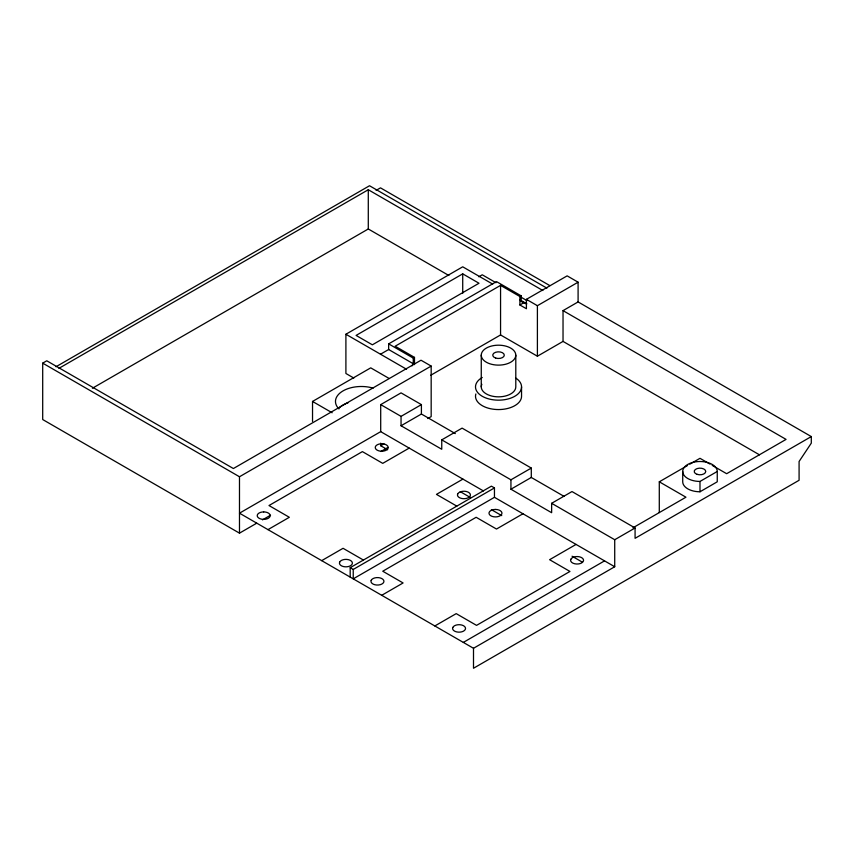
<?xml version="1.0" encoding="UTF-8"?>
<svg xmlns="http://www.w3.org/2000/svg" width="854" height="854" viewBox="0 0 854 854"><rect width="100%" height="100%" fill="white"/><g stroke="black" fill="none" stroke-linecap="round" stroke-linejoin="round"><path stroke-width="1.28" d="M431.174 366.078L239.483 476.756L239.483 533.152L42.7 419.538L42.7 363.142L46.767 360.794L233.388 468.536L421.011 360.217L431.174 366.078L431.174 416.603L427.822 418.535M448.862 275.5L368.287 228.979L368.287 189.737L542.856 290.52M412.044 365.843L413.261 363.729L413.261 358.093L388.645 343.874L388.645 349.521L380.5 354.218M55.99 366.75L369.515 185.745L546.902 288.15M58.915 368.352L368.287 189.737M376.102 190.389L380.5 187.859L549.827 285.61M92.392 388.26L368.287 228.979M353.802 378.044L345.902 373.486L345.902 334.245L462.719 266.811L492.694 284.115M462.719 273.856L356.086 335.419L372.365 344.813L478.998 283.25L462.719 273.856L462.719 293.296M478.806 276.781L482.254 274.796L495.982 282.727M388.645 343.874L496.494 281.606L521.121 295.826L521.121 301.462L526.213 303.843M526.875 300.555L500.561 285.375L395.156 346.222L414.489 357.388L414.489 364.637M312.532 421.417L312.532 401.444L370.732 367.85L389.189 378.503M413.261 358.093L414.489 357.388M521.121 295.826L519.894 296.53L519.894 304.985L526.406 308.742L526.406 299.348L567.141 275.863L578.094 282.194L578.094 301.932L811.3 436.575L811.3 443.151L799.088 461.491L799.088 480.279L473.5 668.255L473.5 648.282L239.483 513.179L380.703 431.644L483.428 490.943M519.894 304.985L524.046 302.594M759.484 454.83L563.032 341.408L537.401 356.214L537.401 305.7L578.094 282.194M430.672 375.301L500.561 334.949L537.401 356.214M380.703 431.644L380.703 404.615L401.049 392.872L421.406 404.615L421.406 414.019L455.321 433.597M563.032 341.408L563.032 310.632L578.094 301.932M380.703 404.615L401.049 416.368L421.406 404.615M401.049 416.368L401.049 425.762L421.406 414.019M380.703 443.173L380.703 445.735L383.958 443.856M239.483 533.152L256.723 523.192M262.477 519.872L270.526 515.229M380.884 451.51L387.791 447.528M267.975 529.629L289.335 517.289L268.989 505.536L362.395 451.617L382.741 463.359L409.194 448.094M401.049 425.762L441.753 449.268L441.753 439.863L462.099 428.121L531.295 468.067L531.295 477.461L564.078 496.387M321.691 560.64L343.062 548.3L363.409 560.053M462.921 479.105L436.458 494.381L456.815 506.123M350.183 577.091L350.183 567.686L491.402 486.15L494.455 487.922L494.455 497.316L353.236 578.852L353.236 569.447L494.455 487.922M441.753 439.863L510.938 479.809L531.295 468.067M510.938 479.809L510.938 489.214L531.295 477.461M381.727 595.302L403.088 582.962L382.741 571.219L476.148 517.289L496.494 529.042L522.947 513.766M510.938 489.214L551.641 512.71L551.641 503.305L571.988 491.562L635.077 527.975L635.077 538.319L811.3 436.575M659.288 512.592L659.288 481.805L687.555 465.494M689.818 464.181L699.992 458.31L709.984 464.085M434.835 625.961L456.207 613.631L476.553 625.374L569.96 571.454L549.602 559.701L576.055 544.425M682.72 471.472A17.272 9.97 0 0 0 699.992 481.442L717.253 471.472L717.253 481.805L699.992 491.776A17.272 9.97 0 0 1 682.72 481.805L682.72 471.472A17.272 9.97 0 0 1 699.992 461.502A17.272 9.97 0 0 1 717.253 471.472M632.963 527.793L685.943 497.199L659.288 481.805M551.641 503.305L614.72 539.728L635.077 527.975M463.327 642.411L604.547 560.875M473.5 648.282L614.72 566.746L614.72 539.728M563.032 310.632L786.064 439.394L726.647 473.703L712.204 465.366M526.406 299.348L537.401 305.7M520.022 299.893L526.833 303.821M388.645 349.521L413.261 363.729M345.902 334.245L406.557 369.259M494.455 497.316L614.72 566.746M312.532 401.444L332.142 412.77M380.703 445.735L387.62 449.738M460.253 491.658L470.629 497.658M491.37 509.635L501.746 515.624M572.073 556.221L582.449 562.21M42.7 363.142L239.483 476.756M350.183 567.686L353.236 569.447M699.992 481.442L699.992 491.776M521.548 386.883L521.548 396.277A23.026 13.29 0 0 1 496.516 409.514A23.026 13.29 0 0 1 475.859 393.972M515.795 355.157A17.272 9.97 0 0 1 489.897 363.793A17.272 9.97 0 0 1 489.897 346.521A17.272 9.97 0 0 1 515.795 355.157L515.795 386.883A17.272 9.97 0 0 1 496.27 396.758A17.272 9.97 0 0 1 481.848 384.3M500.561 285.375L500.561 334.949M481.261 355.157L481.261 386.883M515.837 378.108A23.026 13.29 0 0 1 514.087 396.672A23.026 13.29 0 0 1 481.902 396.075A23.026 13.29 0 0 1 482.254 377.479M338.942 408.927A25.898 14.956 0 0 1 342.593 391.153A25.898 14.956 0 0 1 373.134 388.122M338.942 408.073A25.898 14.956 0 0 1 348.421 402.597M339.657 562.145L339.433 563.106A6.48 3.736 0 0 0 345.059 566.81A6.48 3.736 0 0 0 352.158 564.078L352.382 563.106A6.48 3.736 0 0 0 346.756 559.402A6.48 3.736 0 0 0 339.657 562.145M371.191 580.346L370.978 581.318A6.48 3.736 0 0 0 376.603 585.022A6.48 3.736 0 0 0 383.702 582.289L383.926 581.318A6.48 3.736 0 0 0 378.29 577.614A6.48 3.736 0 0 0 371.191 580.346M457.68 493.996L457.456 494.968A6.48 3.736 0 0 0 463.092 498.672A6.48 3.736 0 0 0 470.191 495.928L470.405 494.968A6.48 3.736 0 0 0 464.779 491.263A6.48 3.736 0 0 0 457.68 493.996M452.791 627.466L452.577 628.427A6.48 3.736 0 0 0 458.203 632.141A6.48 3.736 0 0 0 465.302 629.398L465.526 628.427A6.48 3.736 0 0 0 459.9 624.722A6.48 3.736 0 0 0 452.791 627.466M570.824 559.317L570.6 560.288A6.48 3.736 0 0 0 576.236 563.992A6.48 3.736 0 0 0 583.335 561.259L583.549 560.288A6.48 3.736 0 0 0 577.923 556.584A6.48 3.736 0 0 0 570.824 559.317M381.727 443.76L380.051 443.888A6.48 3.736 0 0 0 375.301 447.987A6.48 3.736 0 0 0 381.727 451.243L383.403 451.115A6.48 3.736 0 0 0 388.143 447.016A6.48 3.736 0 0 0 381.727 443.76M263.694 511.909L262.018 512.037A6.48 3.736 0 0 0 257.278 516.136A6.48 3.736 0 0 0 263.694 519.381L265.37 519.253A6.48 3.736 0 0 0 270.12 515.154A6.48 3.736 0 0 0 263.694 511.909M495.48 509.443L493.804 509.56A6.48 3.736 0 0 0 489.054 513.66A6.48 3.736 0 0 0 495.48 516.916L497.156 516.787A6.48 3.736 0 0 0 501.896 512.688A6.48 3.736 0 0 0 495.48 509.443M495.651 358.039A5.754 3.32 0 0 0 504.287 355.157A5.754 3.32 0 0 0 495.651 352.275A5.754 3.32 0 0 0 495.651 358.039M697.11 474.344A5.754 3.32 0 0 0 705.746 471.472A5.754 3.32 0 0 0 697.11 468.59A5.754 3.32 0 0 0 697.11 474.344"/></g></svg>
